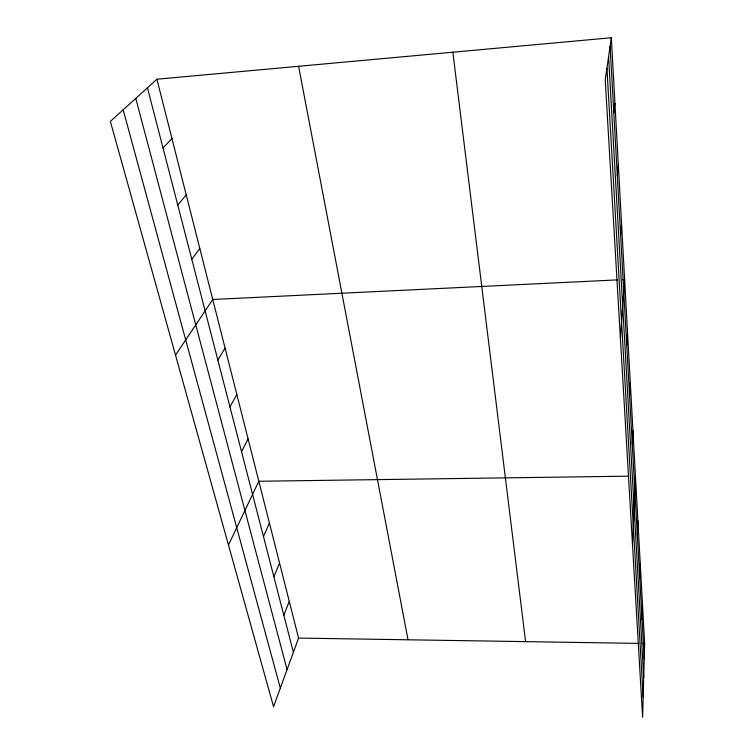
<?xml version="1.0" encoding="UTF-8"?>
<svg xmlns="http://www.w3.org/2000/svg" width="755" height="755" viewBox="0 0 755 755"><rect width="100%" height="100%" fill="white"/><g stroke="black" fill="none" stroke-linecap="round" stroke-linejoin="round"><path stroke-width="1.13" d="M611.333 37.75L644.638 643.486L642.618 717.25L605.246 79.879L611.333 37.75L156.917 79.218L110.362 121.404L273.555 706.699L298.574 638.079L156.917 79.218M642.033 619.43L642.496 604.453M639.74 578.321L640.249 563.636M637.343 535.248L637.899 520.884M632.482 544.298L635.436 476.075M632.265 444.053L632.926 430.473M629.566 395.733L630.293 382.634M626.744 344.941L627.528 332.379M620.393 338.164L624.621 279.539L622.318 279.652M620.619 235.135L621.563 223.895M617.307 175.67L618.336 165.222M613.806 112.816L614.929 103.265M283.852 615.334L289.269 601.358M273.876 576.782L279.558 563.051M263.467 536.512L269.422 523.055M228.472 545.016L258.833 481.265L628.481 476.169M241.524 451.641L248.084 438.872M229.954 406.898L236.844 394.535M217.836 360.031L225.084 348.121M175.528 355.133L212.75 299.49L617.703 279.869M191.789 259.286L199.82 248.47M177.765 205.049L186.24 194.894M163.005 147.961L171.961 138.552M298.574 638.079L638.89 643.402M642.335 643.449L644.638 643.486M123.169 109.805L280.332 688.116M135.768 98.386L287.07 669.628M147.452 87.806L293.393 652.273M298.593 66.289L408.03 639.787M452.849 52.218L525.593 641.627M606.926 68.224L643.166 697.214M610.097 46.263L644.223 658.7M608.577 56.814L643.713 677.32"/></g></svg>
